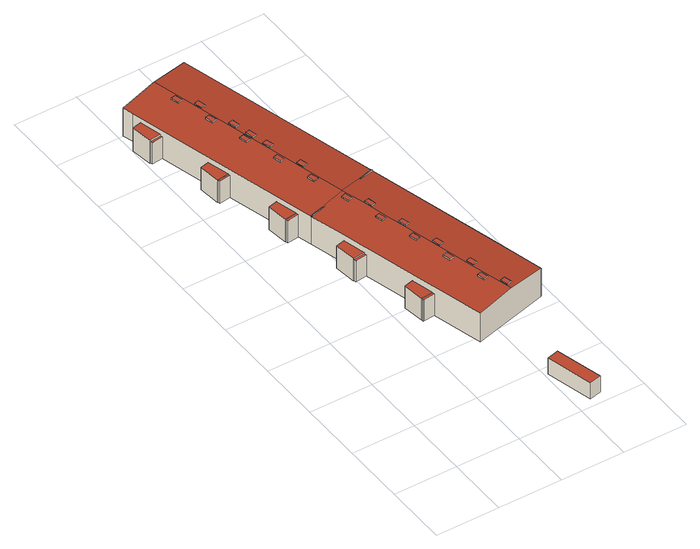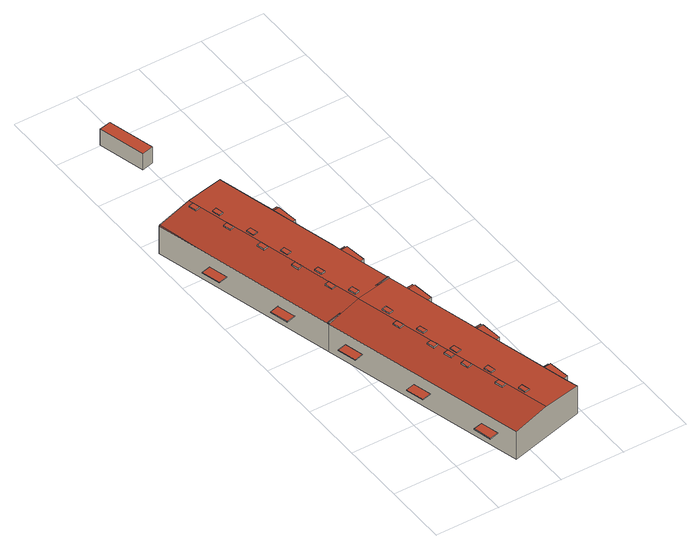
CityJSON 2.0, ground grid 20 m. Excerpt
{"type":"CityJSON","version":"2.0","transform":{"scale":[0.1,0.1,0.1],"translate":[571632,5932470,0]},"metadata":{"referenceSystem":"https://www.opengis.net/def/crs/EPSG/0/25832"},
"CityObjects":{
"building1":{"type":"Building","attributes":{"Grundfläche 2D":"57.432743","Grundhöhe NN":"3.136"},"geometry":[{"type":"Solid","lod":"3","boundaries":[[[[0,1,2,3]],[[4,5,3,2]],[[5,6,0,3]],[[6,7,1,0]],[[7,4,2,1]],[[7,6,5,4]]]],"semantics":{"surfaces":[{"type":"RoofSurface"},{"type":"WallSurface"},{"type":"GroundSurface"}],"values":[[0,1,1,1,1,2]]}}]},
"building2":{"type":"Building","attributes":{"Grundfläche 2D":"3230.557679","Grundhöhe NN":"0.898"},"children":["building2-1","building2-2","building2-3","building2-4","building2-5","building2-6","building2-7","building2-8","building2-9","building2-10","building2-11","building2-12","building2-13","building2-14","building2-15","building2-16","building2-17","building2-18","building2-19","building2-20","building2-21","building2-22","building2-23","building2-24","building2-25","building2-26"],"geometry":[{"type":"Solid","lod":"3","boundaries":[[[[8,9,10,11,12,13,14,15,16,17,18,19,20,21,22,23,24,25,26]],[[27,28,14,13,12,11,10,9,8,26,29,30,31]],[[32,30,29]],[[33,17,16,15,14,34,35]],[[28,27,31,36,34,14]],[[37,38,39,40,41,42]],[[43,44,45,46]],[[47,48,49,50]],[[51,52,53,54,55]],[[56,57,58,59,60]],[[61,62,63,64,65]],[[66,67,68,69]],[[70,71,72,73,74,75]],[[76,77,78,79]],[[80,81,82,83,84]],[[57,56,69,68,85,86,38,37,74,73,87,88,24,23,22,21,20,19,18,17,89,90]],[[91,29,26,25,24,88,92]],[[32,29,91,93]],[[31,30,32,93,94]],[[35,34,36,95,96]],[[97,33,35,96]],[[98,63,62,83,82,99,100,77,76,51,55,101,102,47,50,46,45,103,89,17,33,97]],[[36,31,94,95]],[[39,38,86,104]],[[40,39,104,105]],[[41,40,105,106]],[[37,42,41,106,107,75,74]],[[44,43,108,109]],[[45,44,109,103]],[[48,47,102,110]],[[49,48,110,111]],[[46,50,49,111,108,43]],[[53,52,112,113]],[[101,55,54,53,113,114]],[[58,57,90,115]],[[59,58,115,116]],[[60,66,69,56]],[[60,59,116,117]],[[117,66,60]],[[64,63,98,118]],[[65,64,118,119]],[[61,84,83,62]],[[61,65,119,120]],[[120,84,61]],[[67,66,117,121]],[[121,85,68,67]],[[70,75,107,122]],[[71,70,122,123]],[[87,73,72,71,123,124]],[[78,77,100,125]],[[79,78,125,126]],[[52,51,76,79,126,112]],[[80,84,120,127]],[[99,82,81,80,127,128]],[[103,109,108,111,110,102,101,114,113,112,126,125,100,99,128,127,120,119,118,98,97,96,95,94,93,91,92,88,87,124,123,122,107,106,105,104,86,85,121,117,116,115,90,89]]]],"semantics":{"surfaces":[{"type":"RoofSurface"},{"type":"WallSurface"},{"type":"GroundSurface"}],"values":[[0,0,0,0,0,0,0,0,0,0,0,0,0,0,0,1,1,1,1,1,1,1,1,1,1,1,1,1,1,1,1,1,1,1,1,1,1,1,1,1,1,1,1,1,1,1,1,1,1,1,1,1,1,1,2]]}}]},
"building2-1":{"type":"BuildingInstallation","parents":["building2"],"geometry":[{"type":"MultiSurface","lod":"3","boundaries":[[[129,130,131,132]],[[132,131,133,134]],[[134,135,129,132]],[[129,135,136,130]],[[136,133,131,130]]],"semantics":{"surfaces":[{"type":"RoofSurface"},{"type":"WallSurface"}],"values":[0,1,1,1,1]}}]},
"building2-2":{"type":"BuildingInstallation","parents":["building2"],"geometry":[{"type":"MultiSurface","lod":"3","boundaries":[[[137,138,139,140]],[[140,139,141,142]],[[142,143,137,140]],[[138,137,143,144]],[[144,141,139,138]]],"semantics":{"surfaces":[{"type":"RoofSurface"},{"type":"WallSurface"}],"values":[0,1,1,1,1]}}]},
"building2-3":{"type":"BuildingInstallation","parents":["building2"],"geometry":[{"type":"MultiSurface","lod":"3","boundaries":[[[145,146,147,148]],[[148,147,149,150]],[[150,151,145,148]],[[146,145,151,152]],[[152,149,147,146]]],"semantics":{"surfaces":[{"type":"RoofSurface"},{"type":"WallSurface"}],"values":[0,1,1,1,1]}}]},
"building2-4":{"type":"BuildingInstallation","parents":["building2"],"geometry":[{"type":"MultiSurface","lod":"3","boundaries":[[[153,154,155,156]],[[156,155,157,158]],[[158,159,153,156]],[[154,153,159,160]],[[160,157,155,154]]],"semantics":{"surfaces":[{"type":"RoofSurface"},{"type":"WallSurface"}],"values":[0,1,1,1,1]}}]},
"building2-5":{"type":"BuildingInstallation","parents":["building2"],"geometry":[{"type":"MultiSurface","lod":"3","boundaries":[[[161,162,163,164]],[[165,162,161,166,167]],[[165,168,163,162]],[[164,163,168,169]],[[169,166,161,164]]],"semantics":{"surfaces":[{"type":"RoofSurface"},{"type":"WallSurface"}],"values":[0,1,1,1,1]}}]},
"building2-6":{"type":"BuildingInstallation","parents":["building2"],"geometry":[{"type":"MultiSurface","lod":"3","boundaries":[[[170,171,172,173,174]],[[175,176,172,171,177]],[[176,178,173,172]],[[178,179,180,170,174,173]],[[180,177,171,170]]],"semantics":{"surfaces":[{"type":"RoofSurface"},{"type":"WallSurface"}],"values":[0,1,1,1,1]}}]},
"building2-7":{"type":"BuildingInstallation","parents":["building2"],"geometry":[{"type":"MultiSurface","lod":"3","boundaries":[[[181,182,183,184]],[[184,183,185,186]],[[186,187,181,184]],[[182,181,187,188]],[[188,185,183,182]]],"semantics":{"surfaces":[{"type":"RoofSurface"},{"type":"WallSurface"}],"values":[0,1,1,1,1]}}]},
"building2-8":{"type":"BuildingInstallation","parents":["building2"],"geometry":[{"type":"MultiSurface","lod":"3","boundaries":[[[189,190,191,192]],[[192,191,193,194]],[[189,192,194,195]],[[190,189,195,196]],[[196,193,191,190]]],"semantics":{"surfaces":[{"type":"RoofSurface"},{"type":"WallSurface"}],"values":[0,1,1,1,1]}}]},
"building2-9":{"type":"BuildingInstallation","parents":["building2"],"geometry":[{"type":"MultiSurface","lod":"3","boundaries":[[[197,198,15,199]],[[200,201,28,202]],[[28,201,27]],[[16,199,15]],[[16,203,197,199]],[[198,197,203]],[[204,200,202]],[[204,27,201,200]]],"semantics":{"surfaces":[{"type":"RoofSurface"},{"type":"WallSurface"}],"values":[0,0,1,1,1,1,1,1]}}]},
"building2-10":{"type":"BuildingInstallation","parents":["building2"],"geometry":[{"type":"MultiSurface","lod":"3","boundaries":[[[205,206,207,208]],[[208,207,209,210]],[[205,208,210,211]],[[206,205,211,212]],[[207,206,212,209]]],"semantics":{"surfaces":[{"type":"RoofSurface"},{"type":"WallSurface"}],"values":[0,1,1,1,1]}}]},
"building2-11":{"type":"BuildingInstallation","parents":["building2"],"geometry":[{"type":"MultiSurface","lod":"3","boundaries":[[[213,214,215,216]],[[217,214,213,218,219]],[[217,220,215,214]],[[216,215,220,221]],[[221,218,213,216]]],"semantics":{"surfaces":[{"type":"RoofSurface"},{"type":"WallSurface"}],"values":[0,1,1,1,1]}}]},
"building2-12":{"type":"BuildingInstallation","parents":["building2"],"geometry":[{"type":"MultiSurface","lod":"3","boundaries":[[[222,223,224,225]],[[225,224,226,227]],[[222,225,227,228]],[[223,222,228,229]],[[224,223,229,226]]],"semantics":{"surfaces":[{"type":"RoofSurface"},{"type":"WallSurface"}],"values":[0,1,1,1,1]}}]},
"building2-13":{"type":"BuildingInstallation","parents":["building2"],"geometry":[{"type":"MultiSurface","lod":"3","boundaries":[[[230,231,232,233]],[[234,235,233,232]],[[230,233,235,236]],[[236,237,231,230]],[[232,231,237,234]]],"semantics":{"surfaces":[{"type":"RoofSurface"},{"type":"WallSurface"}],"values":[0,1,1,1,1]}}]},
"building2-14":{"type":"BuildingInstallation","parents":["building2"],"geometry":[{"type":"MultiSurface","lod":"3","boundaries":[[[238,239,240,241]],[[241,240,242,243]],[[238,241,243,244]],[[244,245,239,238]],[[240,239,245,242]]],"semantics":{"surfaces":[{"type":"RoofSurface"},{"type":"WallSurface"}],"values":[0,1,1,1,1]}}]},
"building2-15":{"type":"BuildingInstallation","parents":["building2"],"geometry":[{"type":"MultiSurface","lod":"3","boundaries":[[[246,247,248,249]],[[249,248,250,251]],[[246,249,251,252]],[[247,246,252,253]],[[248,247,253,250]]],"semantics":{"surfaces":[{"type":"RoofSurface"},{"type":"WallSurface"}],"values":[0,1,1,1,1]}}]},
"building2-16":{"type":"BuildingInstallation","parents":["building2"],"geometry":[{"type":"MultiSurface","lod":"3","boundaries":[[[254,255,256,257]],[[257,256,258,259]],[[254,257,259,260]],[[255,254,260,261]],[[256,255,261,258]]],"semantics":{"surfaces":[{"type":"RoofSurface"},{"type":"WallSurface"}],"values":[0,1,1,1,1]}}]},
"building2-17":{"type":"BuildingInstallation","parents":["building2"],"geometry":[{"type":"MultiSurface","lod":"3","boundaries":[[[262,263,264,265]],[[265,264,266,267]],[[262,265,267,268]],[[263,262,268,269]],[[264,263,269,266]]],"semantics":{"surfaces":[{"type":"RoofSurface"},{"type":"WallSurface"}],"values":[0,1,1,1,1]}}]},
"building2-18":{"type":"BuildingInstallation","parents":["building2"],"geometry":[{"type":"MultiSurface","lod":"3","boundaries":[[[270,271,272,273]],[[274,275,273,272]],[[270,273,275,276]],[[276,277,271,270]],[[271,277,274,272]]],"semantics":{"surfaces":[{"type":"RoofSurface"},{"type":"WallSurface"}],"values":[0,1,1,1,1]}}]},
"building2-19":{"type":"BuildingInstallation","parents":["building2"],"geometry":[{"type":"MultiSurface","lod":"3","boundaries":[[[278,279,280,281]],[[282,283,281,280]],[[278,281,283,284]],[[284,285,279,278]],[[280,279,285,282]]],"semantics":{"surfaces":[{"type":"RoofSurface"},{"type":"WallSurface"}],"values":[0,1,1,1,1]}}]},
"building2-20":{"type":"BuildingInstallation","parents":["building2"],"geometry":[{"type":"MultiSurface","lod":"3","boundaries":[[[286,287,288,289]],[[289,288,290,291]],[[286,289,291,292]],[[287,286,292,293]],[[288,287,293,290]]],"semantics":{"surfaces":[{"type":"RoofSurface"},{"type":"WallSurface"}],"values":[0,1,1,1,1]}}]},
"building2-21":{"type":"BuildingInstallation","parents":["building2"],"geometry":[{"type":"MultiSurface","lod":"3","boundaries":[[[294,295,296,297]],[[298,299,297,296]],[[294,297,299,300]],[[300,301,295,294]],[[296,295,301,298]]],"semantics":{"surfaces":[{"type":"RoofSurface"},{"type":"WallSurface"}],"values":[0,1,1,1,1]}}]},
"building2-22":{"type":"BuildingInstallation","parents":["building2"],"geometry":[{"type":"MultiSurface","lod":"3","boundaries":[[[302,303,304,305]],[[306,307,305,304]],[[307,308,302,305]],[[308,309,303,302]],[[309,306,304,303]],[[309,308,307,306]]],"semantics":{"surfaces":[{"type":"RoofSurface"},{"type":"WallSurface"},{"type":"OuterCeilingSurface"}],"values":[0,1,1,1,1,2]}}]},
"building2-23":{"type":"BuildingInstallation","parents":["building2"],"geometry":[{"type":"MultiSurface","lod":"3","boundaries":[[[310,311,312,313]],[[314,315,313,312]],[[315,316,310,313]],[[316,317,311,310]],[[317,314,312,311]],[[317,316,315,314]]],"semantics":{"surfaces":[{"type":"RoofSurface"},{"type":"WallSurface"},{"type":"OuterCeilingSurface"}],"values":[0,1,1,1,1,2]}}]},
"building2-24":{"type":"BuildingInstallation","parents":["building2"],"geometry":[{"type":"MultiSurface","lod":"3","boundaries":[[[318,319,320,321]],[[322,323,321,320]],[[323,324,318,321]],[[324,325,319,318]],[[325,322,320,319]],[[325,324,323,322]]],"semantics":{"surfaces":[{"type":"RoofSurface"},{"type":"WallSurface"},{"type":"OuterCeilingSurface"}],"values":[0,1,1,1,1,2]}}]},
"building2-25":{"type":"BuildingInstallation","parents":["building2"],"geometry":[{"type":"MultiSurface","lod":"3","boundaries":[[[326,327,328,329]],[[330,331,329,328]],[[331,332,326,329]],[[332,333,327,326]],[[333,330,328,327]],[[333,332,331,330]]],"semantics":{"surfaces":[{"type":"RoofSurface"},{"type":"WallSurface"},{"type":"OuterCeilingSurface"}],"values":[0,1,1,1,1,2]}}]},
"building2-26":{"type":"BuildingInstallation","parents":["building2"],"geometry":[{"type":"MultiSurface","lod":"3","boundaries":[[[334,335,336,337]],[[338,339,337,336]],[[339,340,334,337]],[[340,341,335,334]],[[341,338,336,335]],[[341,340,339,338]]],"semantics":{"surfaces":[{"type":"RoofSurface"},{"type":"WallSurface"},{"type":"OuterCeilingSurface"}],"values":[0,1,1,1,1,2]}}]}
},
"vertices":[
[434,7,87],[471,16,87],[433,163,87],[396,153,87],[433,163,31],[396,153,31],[434,7,31],[471,16,31],
[414,570,116],[405,604,116],[375,720,116],[354,802,116],[345,836,116],[324,919,116],[304,993,116],[233,974,110],[185,961,106],[183,961,106],[213,849,107],[231,779,107],[233,772,107],[274,615,107],[292,546,108],[294,539,108],[335,382,108],[375,393,111],[455,414,116],[419,1025,106],[373,1012,110],[570,444,107],[527,618,106],[421,1025,106],[572,445,106],[24,1571,106],[135,1634,116],[15,1602,106],[253,1665,106],[292,546,86],[274,615,86],[246,608,86],[254,542,86],[255,542,86],[256,542,86],[134,1007,87],[135,999,87],[172,1004,87],[170,1011,87],[152,1079,88],[124,1072,88],[132,1006,88],[170,1011,88],[109,1243,86],[74,1239,86],[75,1232,86],[110,1237,86],[111,1237,86],[231,779,87],[213,849,87],[185,842,87],[193,775,87],[195,775,87],[14,1471,89],[49,1475,89],[31,1544,89],[3,1537,89],[12,1470,89],[195,775,83],[196,768,83],[233,772,83],[231,779,83],[256,535,84],[257,535,84],[293,539,84],[294,539,84],[292,546,84],[256,542,84],[109,1243,88],[91,1312,88],[64,1306,88],[72,1239,88],[15,1464,84],[50,1468,84],[51,1468,84],[49,1475,84],[14,1471,84],[233,772,9],[274,615,9],[294,539,9],[335,382,9],[183,961,9],[213,849,9],[570,444,9],[375,393,9],[572,445,9],[421,1025,9],[253,1665,9],[15,1602,9],[24,1571,9],[31,1544,9],[51,1468,9],[91,1312,9],[111,1237,9],[152,1079,9],[172,1004,9],[246,608,9],[254,542,9],[255,542,9],[256,542,9],[134,1007,9],[135,999,9],[124,1072,9],[132,1006,9],[74,1239,9],[75,1232,9],[110,1237,9],[185,842,9],[193,775,9],[195,775,9],[3,1537,9],[12,1470,9],[14,1471,9],[196,768,9],[256,535,9],[257,535,9],[293,539,9],[64,1306,9],[72,1239,9],[15,1464,9],[50,1468,9],
[377,783,119],[371,807,119],[357,803,119],[363,779,119],[357,803,116],[363,779,116],[377,783,115],[371,807,115],
[429,486,119],[423,510,119],[409,507,119],[415,482,119],[409,507,115],[415,482,115],[429,486,116],[423,510,116],
[408,667,119],[402,691,119],[387,688,119],[393,663,119],[387,688,116],[393,663,116],[408,667,115],[402,691,115],
[438,551,119],[432,575,119],[418,571,119],[424,547,119],[418,571,116],[424,547,116],[438,551,115],[432,575,115],
[348,739,119],[354,715,119],[368,719,119],[362,743,119],[354,715,115],[348,739,115],[350,730,115],[368,719,116],[362,743,116],
[393,627,119],[378,623,119],[384,599,119],[399,602,119],[398,605,119],[382,606,115],[384,599,115],[378,623,115],[399,602,116],[398,605,116],[393,627,116],
[347,899,119],[341,923,119],[327,920,119],[333,895,119],[327,920,116],[333,895,116],[347,899,115],[341,923,115],
[469,435,119],[463,459,119],[448,455,119],[454,431,119],[448,455,116],[454,431,116],[469,435,115],[463,459,115],
[186,958,110],[234,970,110],[185,961,110],[420,1021,110],[419,1025,110],[374,1009,110],[186,958,106],[420,1021,106],
[308,951,119],[302,975,119],[287,971,119],[293,947,119],[287,971,115],[293,947,115],[308,951,116],[302,975,116],
[318,855,119],[324,831,119],[338,834,119],[332,858,119],[324,831,115],[318,855,115],[322,838,115],[338,834,116],[332,858,116],
[233,1179,119],[247,1183,119],[241,1207,119],[227,1203,119],[241,1207,116],[227,1203,115],[233,1179,115],[247,1183,116],
[211,1359,119],[226,1363,119],[220,1387,119],[205,1384,119],[220,1387,115],[205,1384,116],[211,1359,116],[226,1363,115],
[226,1301,119],[241,1304,119],[234,1330,119],[220,1326,119],[234,1330,115],[220,1326,116],[226,1301,116],[241,1304,115],
[202,1295,119],[217,1298,119],[211,1323,119],[196,1319,119],[211,1323,116],[196,1319,115],[202,1295,115],[217,1298,116],
[172,1411,119],[187,1415,119],[180,1440,119],[166,1436,119],[180,1440,116],[166,1436,115],[172,1411,115],[187,1415,116],
[142,1527,119],[156,1531,119],[150,1555,119],[135,1552,119],[150,1555,116],[135,1552,115],[142,1527,115],[156,1531,116],
[272,1127,119],[287,1131,119],[280,1155,119],[265,1151,119],[280,1155,115],[265,1151,116],[272,1127,116],[287,1131,115],
[242,1243,119],[256,1247,119],[250,1271,119],[235,1267,119],[250,1271,115],[235,1267,116],[242,1243,116],[256,1247,115],
[263,1063,119],[278,1067,119],[271,1091,119],[257,1087,119],[271,1091,116],[257,1087,115],[263,1063,115],[278,1067,116],
[181,1476,119],[195,1479,119],[189,1504,119],[174,1500,119],[189,1504,115],[174,1500,116],[181,1476,116],[195,1479,115],
[480,917,65],[451,909,65],[466,851,65],[496,859,65],[466,851,63],[496,859,63],[480,917,63],[451,909,63],
[541,685,65],[512,677,65],[527,618,65],[557,626,65],[527,618,63],[557,626,63],[541,685,63],[512,677,63],
[313,1554,67],[299,1612,67],[270,1604,67],[284,1547,67],[270,1604,65],[284,1547,65],[313,1554,65],[299,1612,65],
[419,1149,68],[391,1141,68],[406,1083,68],[435,1090,68],[406,1083,66],[435,1090,66],[419,1149,66],[391,1141,66],
[374,1323,67],[359,1381,67],[330,1373,67],[345,1316,67],[330,1373,65],[345,1316,65],[374,1323,65],[359,1381,65]
]}
